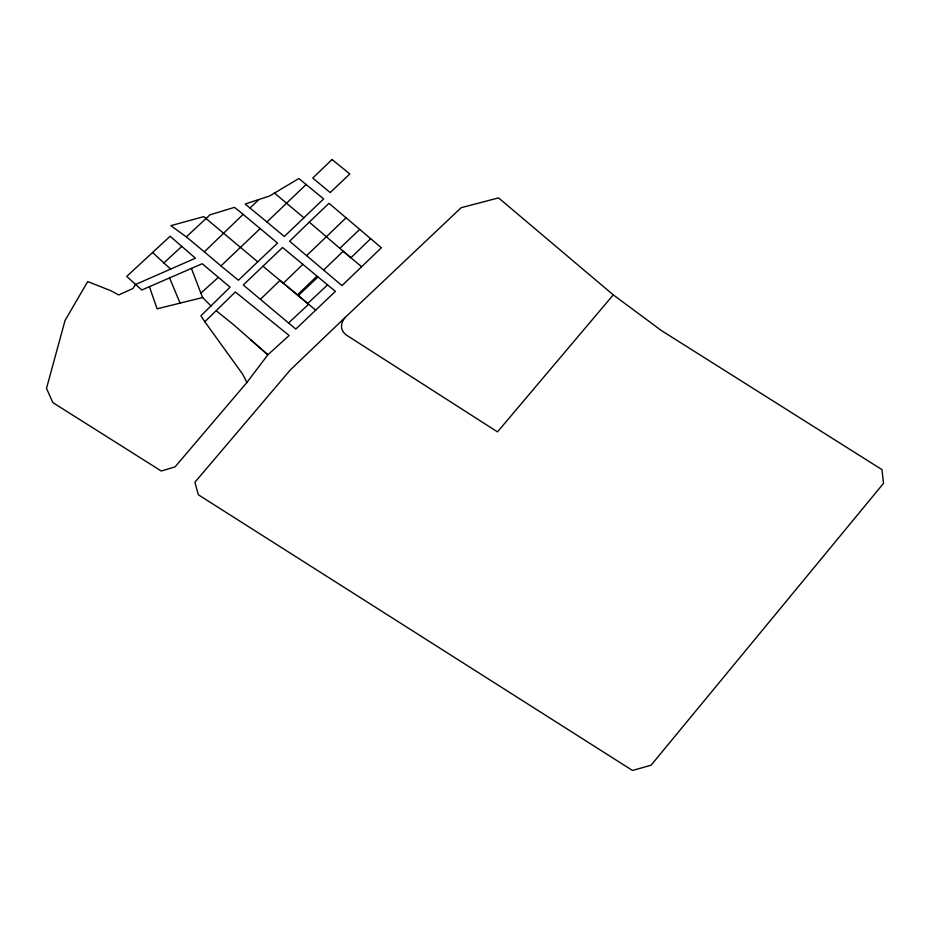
<?xml version="1.0" encoding="UTF-8"?>
<svg xmlns="http://www.w3.org/2000/svg" width="930" height="930" viewBox="0 0 930 930"><rect width="100%" height="100%" fill="white"/><g stroke="black" fill="none" stroke-linecap="round" stroke-linejoin="round"><path stroke-width="1.4" d="M246.903 382.474L267.863 354.783L289.137 335.498L235.36 291.962L204.821 321.745L242.637 374.162L246.903 382.474L175.049 466.895L161.274 471.01L52.882 402.632L46.5 388.38L65.065 320.42L87.722 281.569L111.158 290.846L118.703 294.973L133.025 288.44L135.385 284.568L195.451 258.203L170.109 236.267L126.713 276.431L141.779 290.009L202.194 263.725L230.07 287.172L200.915 315.781L204.821 321.745M613.265 294.868L497.492 431.88L345.983 334.812L343.31 332.126L341.694 328.546A15.252 13.45 -13.1 0 1 345.088 317.525L461.106 207.727L498.561 197.892L613.265 294.868L661.602 330.696L881.989 469.638L883.5 483.379L651.093 765.192L632.516 770.482L198.299 494.737L194.916 482.228L290.311 369.942L345.088 317.525M186.326 236.883L204.356 251.832L243.137 214.365L234.441 207.355L209.982 214.83L186.326 236.883L170.899 225.653L203.751 216.632L257.738 261.83L277.535 243.09L243.137 214.365M309.272 222.119L289.602 241.219L341.984 285.615L381.37 247.752L329.011 203.321L309.272 222.119L350.912 257.773L370.628 238.719M359.608 229.489L339.799 248.368M260.481 299.262L279.965 280.43L315.7 310.132L335.404 291.381L282.569 247.496L243.276 284.987L295.81 329.069L315.7 310.132M306.551 255.692L345.983 217.911M283.348 283.208L302.901 264.318M306.272 184.373L266.933 221.979L245.16 204.019L269.584 195.998L298.832 178.537L323.663 198.915L284.313 236.499L266.933 221.979M297.484 294.856L316.816 276.28M323.721 269.944L343.17 251.286L361.526 266.643M260.4 228.408L220.956 265.922L204.356 251.832M257.738 261.83L238.429 280.244L220.956 265.922M249.996 208.006L258.563 199.869M298.274 295.601L317.862 277.082M307.679 303.517L327.406 285.022M288.567 322.966L308.609 304.273L262.957 266.201M152.671 252.553L163.82 262.923L181.873 246.357M211.133 306.11L202.647 297.542L200.88 293.113L218.225 277.454M149.451 286.754L157.089 308.818L202.647 297.542M170.655 269.049L163.82 262.923M216.516 310.946L233.942 325.012L267.863 354.783L250.589 339.764M274.501 193.08L303.971 217.841M169.644 278.07L180.095 303.157M191.406 268.421L200.88 293.113M332.068 159.518L312.759 178.06L330.185 192.568L349.82 173.968L332.068 159.518"/></g></svg>
